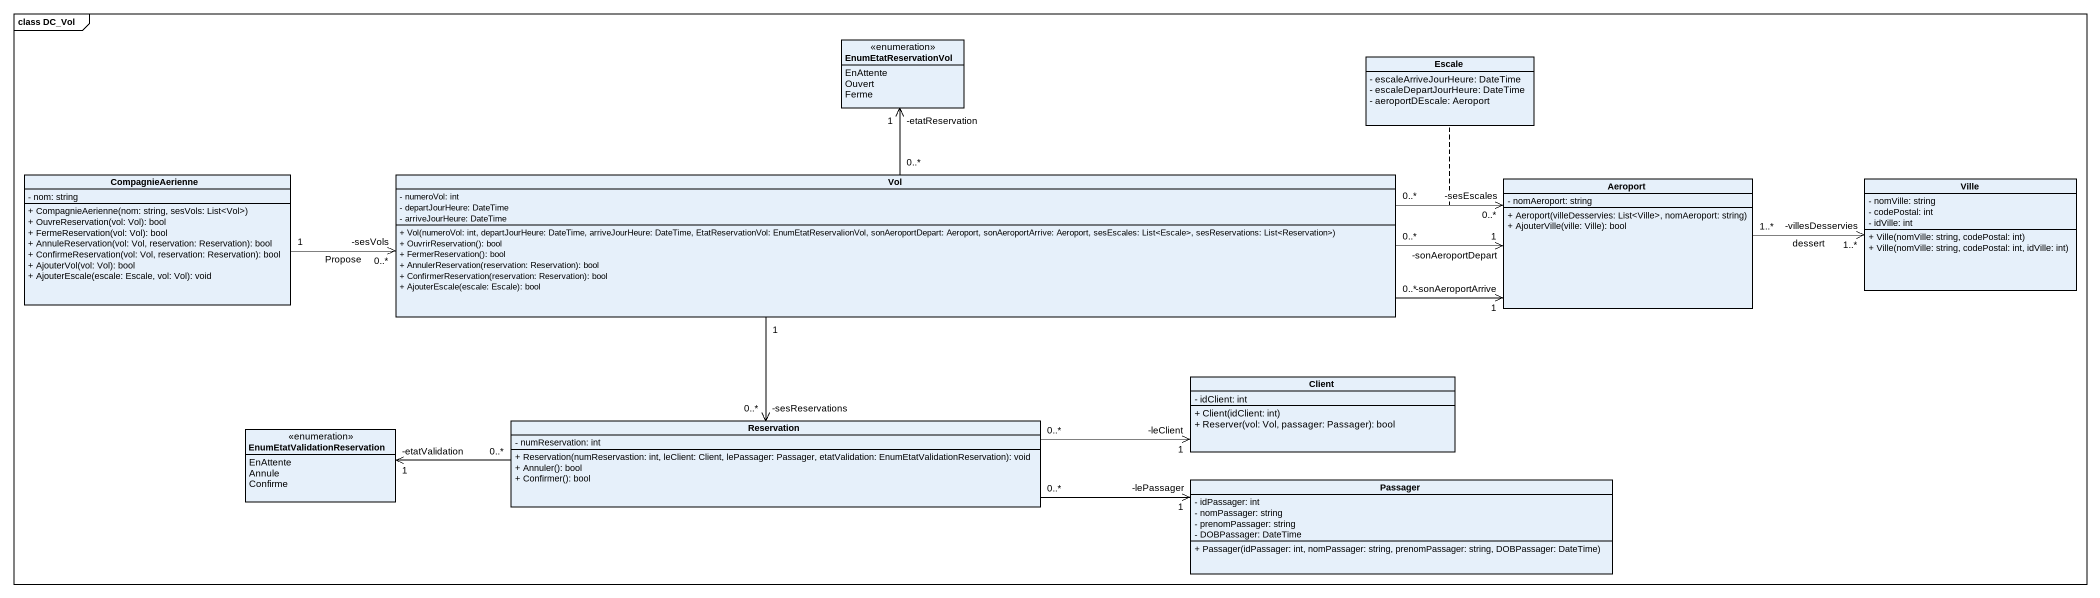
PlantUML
@startuml
mainframe class DC_Vol
hide circle
hide empty members
skinparam classAttributeIconSize 0
enum EnumEtatReservationVol {
  EnAttente
  Ouvert
  Ferme
}
class Escale {
  - escaleArriveJourHeure: DateTime
  - escaleDepartJourHeure: DateTime
  - aeroportDEscale: Aeroport
}
class CompagnieAerienne {
  - nom: string
  + CompagnieAerienne(nom: string, sesVols: List<Vol>)
  + OuvreReservation(vol: Vol): bool
  + FermeReservation(vol: Vol): bool
  + AnnuleReservation(vol: Vol, reservation: Reservation): bool
  + ConfirmeReservation(vol: Vol, reservation: Reservation): bool
  + AjouterVol(vol: Vol): bool
  + AjouterEscale(escale: Escale, vol: Vol): void
}
class Vol {
  - numeroVol: int
  - departJourHeure: DateTime
  - arriveJourHeure: DateTime
  + Vol(numeroVol: int, departJourHeure: DateTime, arriveJourHeure: DateTime, EtatReservationVol: EnumEtatReservalionVol, sonAeroportDepart: Aeroport, sonAeroportArrive: Aeroport, sesEscales: List<Escale>, sesReservations: List<Reservation>)
  + OuvrirReservation(): bool
  + FermerReservation(): bool
  + AnnulerReservation(reservation: Reservation): bool
  + ConfirmerReservation(reservation: Reservation): bool
  + AjouterEscale(escale: Escale): bool
}
class Aeroport {
  - nomAeroport: string
  + Aeroport(villeDesservies: List<Ville>, nomAeroport: string)
  + AjouterVille(ville: Ville): bool
}
class Ville {
  - nomVille: string
  - codePostal: int
  - idVille: int
  + Ville(nomVille: string, codePostal: int)
  + Ville(nomVille: string, codePostal: int, idVille: int)
}
class Client {
  - idClient: int
  + Client(idClient: int)
  + Reserver(vol: Vol, passager: Passager): bool
}
class Reservation {
  - numReservation: int
  + Reservation(numReservastion: int, leClient: Client, lePassager: Passager, etatValidation: EnumEtatValidationReservation): void
  + Annuler(): bool
  + Confirmer(): bool
}
enum "EnumEtatValidationReservation" as EnumEtatValidationReservatio {
  EnAttente
  Annule
  Confirme
}
class Passager {
  - idPassager: int
  - nomPassager: string
  - prenomPassager: string
  - DOBPassager: DateTime
  + Passager(idPassager: int, nomPassager: string, prenomPassager: string, DOBPassager: DateTime)
}
EnumEtatReservationVol "-etatReservation\n1" <-- "0..*" Vol
CompagnieAerienne "1" -right-> "-sesVols\n0..*" Vol : Propose
Vol "0..*" -right-> "-sesEscales\n0..*" Aeroport
(Vol, Aeroport) .. Escale
Vol "0..*" -right-> "-sonAeroportArrive\n1" Aeroport
Vol "0..*" -right-> "-sonAeroportDepart\n1" Aeroport
Vol "1" --> "-sesReservations\n0..*" Reservation
Aeroport "1..*" -right-> "-villesDesservies\n1..*" Ville : dessert
Client "-leClient\n1" <-left- "0..*" Reservation
Reservation "0..*" -left-> "-etatValidation\n1" EnumEtatValidationReservatio
Reservation "0..*" -right-> "-lePassager\n1" Passager
@enduml
